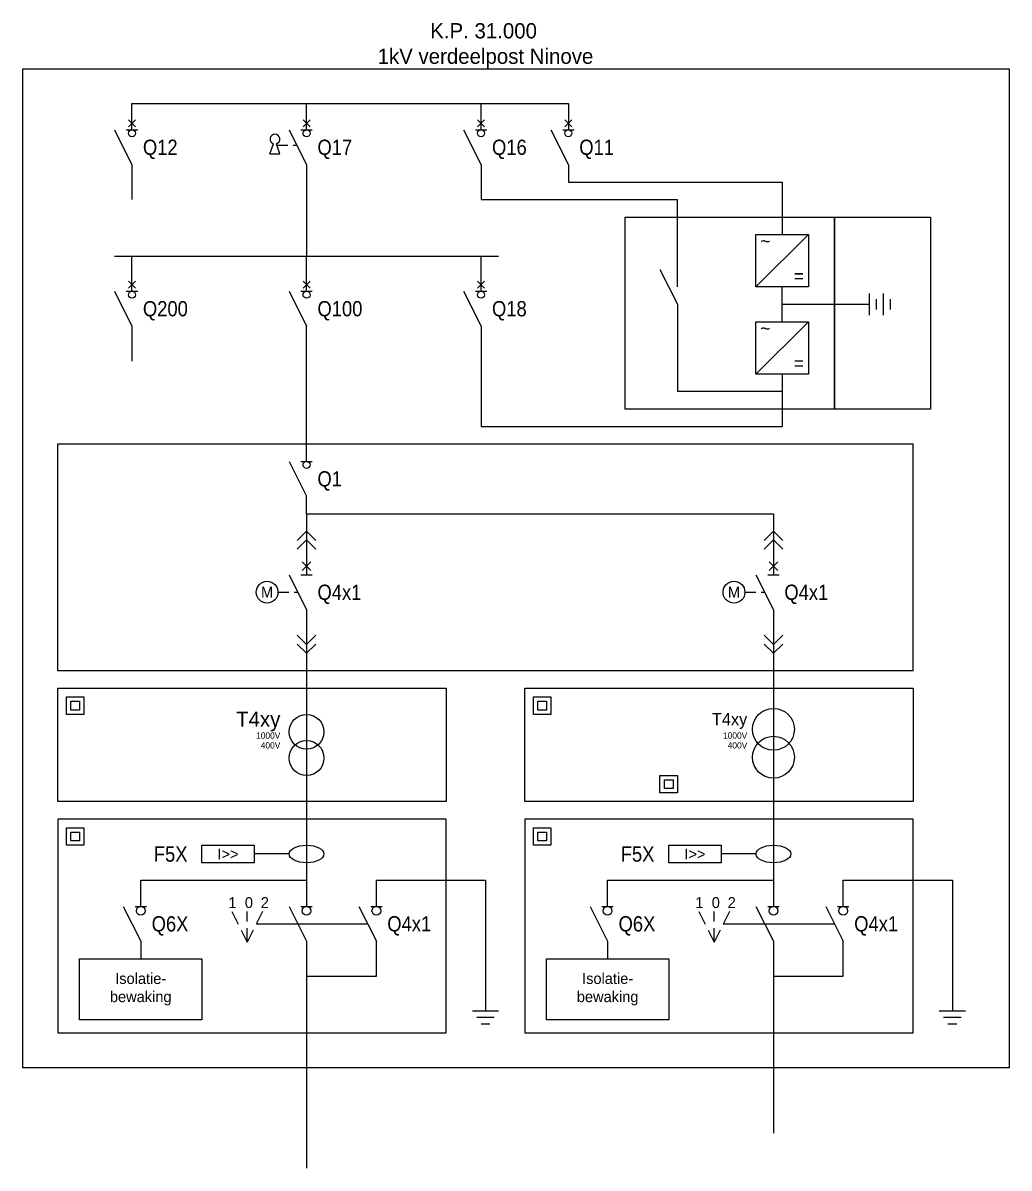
# Model space of a CAD drawing. Header units: millimetres. Extents: x -7152 to 5843, y -5056 to 10205.
# Drawn here: x 5617.5 to 5843.5, y -5055.7 to -4793.2 of the extents above; entities that cross this region are included whole.
import ezdxf
from ezdxf.enums import TextEntityAlignment as Align

# ---------------------------------------------------------------- set-up
doc = ezdxf.new("R2010")
doc.units = ezdxf.units.MM
doc.linetypes.add('HIDDEN2', pattern=[4.7625, 3.175, -1.5875])
doc.linetypes.add('HIDDENX2', pattern=[0.75, 0.5, -0.25])
doc.layers.add('18', color=1, linetype='Continuous')
doc.layers.add('35', color=2, linetype='Continuous')
doc.styles.add('ISOPLUS', font='isoplus')
doc.styles.get("Standard").update_dxf_attribs({"font": 'isoplus.shx'})

# ---------------------------------------------------------------- blocks, each defined once
blk = doc.blocks.new('Aarding')
at = {"color": 0}
for p, q in [((3, 0), (-3, 0)), ((2, -1.5), (-2, -1.5)), ((1, -3), (-1, -3))]:
    blk.add_line(p, q, dxfattribs=at)
at = {"style": 'ISOPLUS'}
blk.add_attdef('NUML', text='', height=2.5, dxfattribs=at).set_placement((-4.5, -1.5), align=Align.MIDDLE_RIGHT)
blk.add_attdef('NUMR', text='', height=2.5, dxfattribs=at).set_placement((4.5, -1.5), align=Align.MIDDLE_LEFT)

msp = doc.modelspace()

# ---------------------------------------------------------------- linework, layer by layer
for p, q in [((5642.498, -4817.695), (5642.498, -4811.695)), ((5642.498, -4811.695), (5742.498, -4811.695)), ((5682.498, -4817.695), (5682.498, -4811.695)), ((5722.498, -4817.695), (5722.498, -4811.695)), ((5742.498, -4811.695), (5742.498, -4817.695)), ((5642.498, -4825.695), (5642.498, -4833.695)), ((5682.498, -4825.695), (5682.498, -4846.695)), ((5722.498, -4825.695), (5722.498, -4833.695)), ((5742.498, -4825.695), (5742.498, -4829.695)), ((5742.498, -4829.695), (5791.498, -4829.695)), ((5791.498, -4829.695), (5791.498, -4841.695)), ((5722.498, -4833.695), (5767.498, -4833.695)), ((5767.498, -4853.695), (5767.498, -4833.695)), ((5638.498, -4846.695), (5726.498, -4846.695)), ((5642.498, -4854.695), (5642.498, -4846.695)), ((5682.498, -4854.695), (5682.498, -4846.695)), ((5722.498, -4854.695), (5722.498, -4846.695)), ((5791.498, -4861.695), (5791.498, -4853.695)), ((5811.498, -4860.195), (5811.498, -4855.195)), ((5814.698, -4860.195), (5814.698, -4855.195)), ((5767.498, -4857.695), (5767.498, -4877.695)), ((5791.498, -4857.695), (5811.498, -4857.695)), ((5813.097, -4858.861), (5813.097, -4856.528)), ((5816.296, -4858.861), (5816.296, -4856.528)), ((5642.498, -4862.695), (5642.498, -4870.695)), ((5682.498, -4893.695), (5682.498, -4862.695)), ((5722.498, -4862.695), (5722.498, -4885.695)), ((5791.498, -4873.695), (5791.498, -4885.695)), ((5791.498, -4877.695), (5767.498, -4877.695)), ((5722.498, -4885.695), (5791.498, -4885.695)), ((5682.498, -4905.695), (5682.498, -4901.695)), ((5682.498, -4905.695), (5682.498, -4919.695)), ((5682.498, -4905.695), (5789.498, -4905.695)), ((5789.498, -4905.695), (5789.498, -4919.695)), ((5682.498, -4927.695), (5682.498, -4995.695)), ((5789.498, -4927.695), (5789.498, -4995.695)), ((5678.498, -4983.695), (5670.498, -4983.695)), ((5785.498, -4983.695), (5777.498, -4983.695)), ((5644.498, -4995.695), (5644.498, -4989.695)), ((5644.498, -4989.695), (5682.498, -4989.695)), ((5698.498, -4995.695), (5698.498, -4989.695)), ((5698.498, -4989.695), (5723.498, -4989.695)), ((5698.498, -4989.695), (5714.498, -4989.695)), ((5723.498, -4989.695), (5723.498, -5019.695)), ((5751.498, -4995.695), (5751.498, -4989.695)), ((5751.498, -4989.695), (5789.498, -4989.695)), ((5805.498, -4995.695), (5805.498, -4989.695)), ((5805.498, -4989.695), (5830.498, -4989.695)), ((5830.498, -4989.695), (5830.498, -5019.695)), ((5671.005, -4999.695), (5696.498, -4999.695)), ((5778.005, -4999.695), (5803.498, -4999.695)), ((5644.498, -5003.695), (5644.498, -5007.695)), ((5682.498, -5003.695), (5682.498, -5047.695)), ((5698.498, -5011.695), (5698.498, -5003.695)), ((5751.498, -5003.695), (5751.498, -5007.695)), ((5789.498, -5003.695), (5789.498, -5047.695)), ((5805.498, -5011.695), (5805.498, -5003.695)), ((5682.498, -5011.695), (5698.498, -5011.695)), ((5789.498, -5011.695), (5805.498, -5011.695))]:
    msp.add_line(p, q)
at = {"color": 2, "linetype": 'Continuous'}
for p, q in [((5641.698, -4816.995), (5643.298, -4815.395)), ((5641.698, -4815.395), (5643.298, -4816.995)), ((5681.698, -4816.995), (5683.298, -4815.395)), ((5681.698, -4815.395), (5683.298, -4816.995)), ((5721.698, -4816.995), (5723.298, -4815.395)), ((5721.698, -4815.395), (5723.298, -4816.995)), ((5741.698, -4816.995), (5743.298, -4815.395)), ((5741.698, -4815.395), (5743.298, -4816.995)), ((5641.698, -4853.995), (5643.298, -4852.395)), ((5641.698, -4852.395), (5643.298, -4853.995)), ((5681.698, -4853.995), (5683.298, -4852.395)), ((5681.698, -4852.395), (5683.298, -4853.995)), ((5721.698, -4853.995), (5723.298, -4852.395)), ((5721.698, -4852.395), (5723.298, -4853.995)), ((5681.523, -4918.695), (5683.473, -4916.745)), ((5681.523, -4916.745), (5683.473, -4918.695)), ((5788.523, -4918.695), (5790.473, -4916.745)), ((5788.523, -4916.745), (5790.473, -4918.695))]:
    msp.add_line(p, q, dxfattribs=at)
at = {"linetype": 'Continuous'}
for p, q in [((5638.498, -4817.695), (5642.498, -4825.695)), ((5678.498, -4817.695), (5682.498, -4825.695)), ((5718.498, -4817.695), (5722.498, -4825.695)), ((5738.498, -4817.695), (5742.498, -4825.695)), ((5763.498, -4849.695), (5767.498, -4857.695)), ((5638.498, -4854.695), (5642.498, -4862.695)), ((5678.498, -4854.695), (5682.498, -4862.695)), ((5718.498, -4854.695), (5722.498, -4862.695)), ((5678.498, -4893.695), (5682.498, -4901.695)), ((5678.498, -4919.695), (5682.498, -4927.695)), ((5785.498, -4919.695), (5789.498, -4927.695)), ((5640.498, -4995.695), (5644.498, -5003.695)), ((5678.498, -4995.695), (5682.498, -5003.695)), ((5694.498, -4995.695), (5698.498, -5003.695)), ((5747.498, -4995.695), (5751.498, -5003.695)), ((5785.498, -4995.695), (5789.498, -5003.695)), ((5801.498, -4995.695), (5805.498, -5003.695))]:
    msp.add_line(p, q, dxfattribs=at)
at = {"color": 2, "linetype": 'Continuous', "lineweight": -2}
for p, q in [((5641.198, -4817.695), (5643.798, -4817.695)), ((5681.198, -4817.695), (5683.798, -4817.695)), ((5721.198, -4817.695), (5723.798, -4817.695)), ((5741.198, -4817.695), (5743.798, -4817.695)), ((5641.198, -4854.695), (5643.798, -4854.695)), ((5681.198, -4854.695), (5683.798, -4854.695)), ((5721.198, -4854.695), (5723.798, -4854.695)), ((5681.198, -4893.695), (5683.798, -4893.695)), ((5681.198, -4919.695), (5683.798, -4919.695)), ((5788.198, -4919.695), (5790.798, -4919.695)), ((5643.198, -4995.695), (5645.798, -4995.695)), ((5681.198, -4995.695), (5683.798, -4995.695)), ((5697.198, -4995.695), (5699.798, -4995.695)), ((5750.198, -4995.695), (5752.798, -4995.695)), ((5788.198, -4995.695), (5790.798, -4995.695)), ((5804.198, -4995.695), (5806.798, -4995.695))]:
    msp.add_line(p, q, dxfattribs=at)
at = {"color": 7}
for p, q in [((5785.498, -4853.695), (5797.498, -4841.695)), ((5785.498, -4873.695), (5797.498, -4861.695))]:
    msp.add_line(p, q, dxfattribs=at)
at = {"linetype": 'HIDDEN2'}
for p, q in [((5665.4, -4996.907), (5668.9, -5003.907)), ((5672.4, -4996.907), (5668.9, -5003.907)), ((5668.9, -5003.907), (5668.9, -4996.907)), ((5772.4, -4996.907), (5775.9, -5003.907)), ((5779.4, -4996.907), (5775.9, -5003.907)), ((5775.9, -5003.907), (5775.9, -4996.907))]:
    msp.add_line(p, q, dxfattribs=at)
at = {"color": 4}
msp.add_line((5682.498, -5047.695), (5682.498, -5055.695), dxfattribs=at)
at = {"color": 0}
for points in [[(5785.498, -4841.695), (5797.498, -4841.695), (5797.498, -4853.695), (5785.498, -4853.695), (5785.498, -4841.695)], [(5785.498, -4861.695), (5797.498, -4861.695), (5797.498, -4873.695), (5785.498, -4873.695), (5785.498, -4861.695)]]:
    msp.add_lwpolyline(points, dxfattribs=at)
at = {"color": 1, "linetype": 'Continuous'}
for points in [[(5680.377, -4911.816), (5682.498, -4909.695), (5684.62, -4911.816)], [(5787.377, -4911.816), (5789.498, -4909.695), (5791.62, -4911.816)], [(5680.377, -4913.816), (5682.498, -4911.695), (5684.62, -4913.816)], [(5787.377, -4913.816), (5789.498, -4911.695), (5791.62, -4913.816)], [(5680.377, -4933.573), (5682.498, -4935.695), (5684.62, -4933.573)], [(5787.377, -4933.573), (5789.498, -4935.695), (5791.62, -4933.573)], [(5680.377, -4935.573), (5682.498, -4937.695), (5684.62, -4935.573)], [(5787.377, -4935.573), (5789.498, -4937.695), (5791.62, -4935.573)]]:
    msp.add_lwpolyline(points, dxfattribs=at)
for points in [[(5627.498, -4947.695), (5631.498, -4947.695), (5631.498, -4951.695), (5627.498, -4951.695)], [(5734.498, -4947.695), (5738.498, -4947.695), (5738.498, -4951.695), (5734.498, -4951.695)], [(5628.498, -4948.695), (5630.498, -4948.695), (5630.498, -4950.695), (5628.498, -4950.695)], [(5735.498, -4948.695), (5737.498, -4948.695), (5737.498, -4950.695), (5735.498, -4950.695)], [(5763.498, -4965.695), (5767.498, -4965.695), (5767.498, -4969.695), (5763.498, -4969.695)], [(5764.498, -4966.695), (5766.498, -4966.695), (5766.498, -4968.695), (5764.498, -4968.695)], [(5627.498, -4977.695), (5631.498, -4977.695), (5631.498, -4981.695), (5627.498, -4981.695)], [(5628.498, -4978.695), (5630.498, -4978.695), (5630.498, -4980.695), (5628.498, -4980.695)], [(5734.498, -4977.695), (5738.498, -4977.695), (5738.498, -4981.695), (5734.498, -4981.695)], [(5735.498, -4978.695), (5737.498, -4978.695), (5737.498, -4980.695), (5735.498, -4980.695)], [(5658.498, -4985.695), (5658.498, -4981.695), (5670.498, -4981.695), (5670.498, -4985.695)], [(5765.498, -4985.695), (5765.498, -4981.695), (5777.498, -4981.695), (5777.498, -4985.695)], [(5630.498, -5007.695), (5658.498, -5007.695), (5658.498, -5021.695), (5630.498, -5021.695)], [(5737.498, -5007.695), (5765.498, -5007.695), (5765.498, -5021.695), (5737.498, -5021.695)]]:
    msp.add_lwpolyline(points, close=True)
at = {"color": 2, "linetype": 'Continuous', "lineweight": -2}
for centre, radius in [((5642.498, -4818.495), 0.8), ((5682.498, -4818.495), 0.8), ((5722.498, -4818.495), 0.8), ((5742.498, -4818.495), 0.8), ((5642.498, -4855.495), 0.8), ((5682.498, -4855.495), 0.8), ((5722.498, -4855.495), 0.8), ((5682.498, -4894.495), 0.8), ((5644.498, -4996.695), 1), ((5682.498, -4996.695), 1), ((5698.498, -4996.695), 1), ((5751.498, -4996.695), 1), ((5789.498, -4996.695), 1), ((5805.498, -4996.695), 1)]:
    msp.add_circle(centre, radius, dxfattribs=at)
for centre, radius in [((5789.498, -4955.116), 4.8), ((5682.498, -4955.695), 4), ((5682.498, -4961.695), 4), ((5789.498, -4961.516), 4.8)]:
    msp.add_circle(centre, radius)
at = {"linetype": 'Continuous'}
for centre in [(5682.498, -4983.695), (5789.498, -4983.695)]:
    msp.add_ellipse(centre, major_axis=(4, 0), ratio=0.5, dxfattribs=at)
at = {"layer": '18'}
for p, q in [((5674.122, -4823.211), (5674.891, -4820.903)), ((5676.372, -4823.211), (5675.602, -4820.903)), ((5674.122, -4823.211), (5676.372, -4823.211))]:
    msp.add_line(p, q, dxfattribs=at)
at = {"layer": '18', "ltscale": 10}
for p, q in [((5625.498, -4941.695), (5625.498, -4889.695)), ((5625.498, -4889.695), (5821.498, -4889.695)), ((5821.498, -4941.695), (5821.498, -4889.695)), ((5821.498, -4941.695), (5625.498, -4941.695))]:
    msp.add_line(p, q, dxfattribs=at)
for points in [[(5843.498, -5032.695), (5617.498, -5032.695), (5617.498, -4803.695), (5843.498, -4803.695)], [(5625.498, -4945.695), (5714.498, -4945.695), (5714.498, -4971.695), (5625.498, -4971.695)], [(5732.498, -4945.695), (5821.498, -4945.695), (5821.498, -4971.695), (5732.498, -4971.695)], [(5625.498, -5024.695), (5714.498, -5024.695), (5714.498, -4975.695), (5625.498, -4975.695)], [(5732.498, -5024.695), (5821.498, -5024.695), (5821.498, -4975.695), (5732.498, -4975.695)]]:
    msp.add_lwpolyline(points, close=True, dxfattribs=at)
at = {"layer": '18', "ltscale": 0.3}
for points in [[(5755.498, -4837.695), (5803.498, -4837.695), (5803.498, -4881.695), (5755.498, -4881.695)], [(5803.498, -4837.695), (5825.498, -4837.695), (5825.498, -4881.695), (5803.498, -4881.695)]]:
    msp.add_lwpolyline(points, close=True, dxfattribs=at)
at = {"layer": '18'}
msp.add_arc((5675.247, -4819.836), 1.125, 288.43495, 251.56505, dxfattribs=at)
at = {"layer": '35', "linetype": 'HIDDENX2', "ltscale": 5}
for p, q in [((5675.7, -4821.195), (5680.249, -4821.195)), ((5675.949, -4923.695), (5680.498, -4923.695)), ((5782.949, -4923.695), (5787.498, -4923.695))]:
    msp.add_line(p, q, dxfattribs=at)
at = {"layer": '35', "color": 2, "linetype": 'Continuous'}
for centre in [(5673.449, -4923.695), (5780.449, -4923.695)]:
    msp.add_circle(centre, 2.5, dxfattribs=at)

# ---------------------------------------------------------------- block references
at = {"color": 2}
for p in [(5723.498, -5019.695), (5830.498, -5019.695)]:
    msp.add_blockref('Aarding', p, dxfattribs=at)

# ---------------------------------------------------------------- texts
for s, p in [('K.P. 31.000', (5723.074, -4794.994)), ('1kV verdeelpost Ninove', (5723.502, -4800.827))]:
    msp.add_text(s, height=3.5, dxfattribs=at).set_placement(p, align=Align.MIDDLE_CENTER)
at = {"color": 2, "style": 'ISOPLUS', "width": 0.9}
for s, p in [('Q12', (5644.998, -4821.703)), ('Q17', (5684.998, -4821.703)), ('Q16', (5724.998, -4821.703)), ('Q11', (5744.998, -4821.703)), ('Q200', (5644.998, -4858.703)), ('Q100', (5684.998, -4858.703)), ('Q18', (5724.998, -4858.703)), ('Q1', (5684.998, -4897.703)), ('Q4x1', (5684.998, -4923.703)), ('Q4x1', (5791.998, -4923.703)), ('F5X', (5647.498, -4983.703)), ('F5X', (5754.498, -4983.703)), ('Q6X', (5646.998, -4999.703)), ('Q4x1', (5700.998, -4999.703)), ('Q6X', (5753.998, -4999.703)), ('Q4x1', (5807.998, -4999.703))]:
    msp.add_text(s, height=3.5, dxfattribs=at).set_placement(p, align=Align.MIDDLE_LEFT)
at = {"color": 7, "style": 'ISOPLUS'}
for p in [(5786.498, -4844.695), (5786.498, -4864.695)]:
    msp.add_text('~', height=3, dxfattribs=at).set_placement(p)
for p in [(5796.498, -4852.695), (5796.498, -4872.695)]:
    msp.add_text('=', height=3, dxfattribs=at).set_placement(p, align=Align.RIGHT)
at = {"color": 2, "style": 'ISOPLUS'}
for height, p in [(3.5, (5676.498, -4952.794)), (2.8, (5783.498, -4952.794))]:
    msp.add_text('T4xy', height=height, dxfattribs=at).set_placement(p, align=Align.MIDDLE_RIGHT)
at = {"color": 1, "style": 'ISOPLUS'}
for s, p in [('1000V', (5676.498, -4956.545)), ('1000V', (5783.498, -4956.545)), ('400V', (5676.498, -4958.798)), ('400V', (5783.498, -4958.798))]:
    msp.add_text(s, height=1.44, dxfattribs=at).set_placement(p, align=Align.MIDDLE_RIGHT)
at = {"linetype": 'Continuous', "style": 'ISOPLUS'}
for s, p in [('1', (5664.594, -4996.08)), ('0', (5668.36, -4996.08)), ('2', (5672.006, -4996.08)), ('1', (5771.594, -4996.08)), ('0', (5775.36, -4996.08)), ('2', (5779.006, -4996.08))]:
    msp.add_text(s, height=2.5, dxfattribs=at).set_placement(p)
at = {"char_height": 2.5, "attachment_point": 5, "style": 'ISOPLUS'}
for s, width, insert in [('I>>', 12, (5664.498, -4983.695)), ('I>>', 12, (5771.498, -4983.695)), ('Isolatie-\\Pbewaking', 28, (5644.498, -5014.695)), ('Isolatie-\\Pbewaking', 28, (5751.498, -5014.695))]:
    msp.add_mtext_dynamic_manual_height_columns(s, width=width, gutter_width=12.5, heights=[0], dxfattribs=dict(at, insert=insert))
at = {"layer": '35', "color": 7, "linetype": 'Continuous'}
for p in [(5673.449, -4923.695), (5780.449, -4923.695)]:
    msp.add_text('M', height=2.5, dxfattribs=at).set_placement(p, align=Align.MIDDLE_CENTER)

doc.saveas('drawing.dxf')
